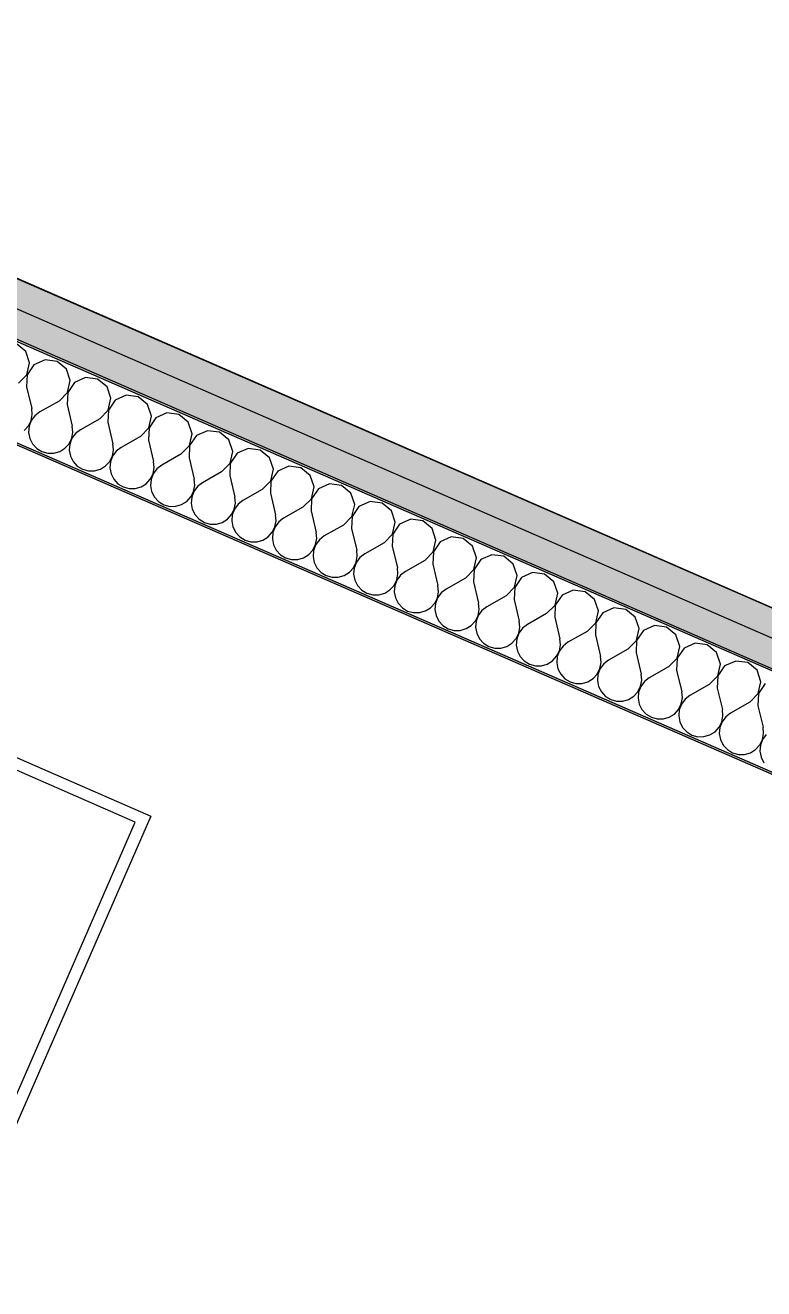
# Model space of a CAD drawing. Header units: millimetres. Extents: x -89663 to 74273, y -103666 to 18539.
# Drawn here: x -28020 to -27623, y -31032 to -30353 of the extents above; entities that cross this region are included whole.
import ezdxf
from ezdxf.enums import TextEntityAlignment as Align

# ---------------------------------------------------------------- set-up
doc = ezdxf.new("R2010")
doc.units = ezdxf.units.MM
doc.header["$MEASUREMENT"] = 0
for name, color, linetype in [('COLUMN.IFC Import', 7, 'Continuous'), ('New_A-05-M_Gross_Int_Circulation', 7, 'Continuous'), ('New_A-25-M_Wall_Int', 7, 'Continuous'), ('New_A-95-D_Dim_Grid.Dim', 7, 'Continuous')]:
    doc.layers.add(name, color=color, linetype=linetype)
for name, color, linetype, lineweight in [('COLUMN.IFC Import_Pen_No__2', 8, 'Continuous', 15), ('New_A-25-M_Wall_Int_Pen_No__1', 7, 'Continuous', 13), ('New_A-95-D_Dim_Grid.Dim_Pen_No__4', 7, 'Continuous', 20), ('New_ArchiCAD Zone Stamps_Pen_No__6', 7, 'Continuous', 35)]:
    doc.layers.add(name, color=color, linetype=linetype, lineweight=lineweight)
doc.layers.add('New_A-05-M_Gross_Int_Circulation_Pen_No__74', color=7, linetype='Continuous', lineweight=20, true_color=0x606060)
doc.layers.add('New_A-25-M_Wall_Int_Pen_No__107', color=7, linetype='Continuous', lineweight=15, true_color=0xa6a6a6)
doc.styles.add('GENERATED_STYLE_1', font='')
doc.styles.add('GENERATED_STYLE_3', font='')
doc.styles.add('GENERATED_STYLE_4', font='')
doc.styles.get('GENERATED_STYLE_1').set_extended_font_data('Arial', bold=True)
doc.styles.get('GENERATED_STYLE_3').set_extended_font_data('Arial')
doc.styles.get('GENERATED_STYLE_4').set_extended_font_data('Swis721 BT')
doc.dimstyles.new('GENERATED_STYLE__2', dxfattribs={"dimtxt": 300, "dimasz": 95, "dimexe": 0.18, "dimexo": 0, "dimgap": 0.09, "dimtad": 1, "dimdec": 0, "dimzin": 0, "dimdsep": 46, "dimtxsty": 'GENERATED_STYLE_4', "dimblk": 'ARROWHEAD_2', "dimblk1": 'ARROWHEAD_2', "dimblk2": 'ARROWHEAD_2', "dimcen": 0.09, "dimclrd": 7, "dimclre": 7, "dimclrt": 7, "dimadec": 0, "dimazin": 0, "dimtfac": 1, "dimtdec": 4, "dimtmove": 0, "dimatfit": 3, "dimfxl": 1, "dimtolj": 1, "dimtzin": 0, "dimarcsym": 0})
doc.dimstyles.new('GENERATED_STYLE__3', dxfattribs={"dimtxt": 300, "dimasz": 95, "dimexe": 0.18, "dimexo": 0, "dimgap": 0.09, "dimtad": 1, "dimdec": 0, "dimzin": 0, "dimdsep": 46, "dimtxsty": 'GENERATED_STYLE_4', "dimblk": 'ARROWHEAD_2', "dimblk1": 'ARROWHEAD_2', "dimblk2": 'ARROWHEAD_2', "dimcen": 0.09, "dimclrd": 7, "dimclre": 7, "dimclrt": 7, "dimadec": 0, "dimazin": 0, "dimtfac": 1, "dimtdec": 4, "dimtmove": 2, "dimatfit": 3, "dimfxl": 1, "dimtolj": 1, "dimtzin": 0, "dimarcsym": 0})

# ---------------------------------------------------------------- blocks, each defined once
blk = doc.blocks.new('Entrance Lobby_INB 0150_22_1', base_point=(-25522.95, -29171.48))
at = {"layer": 'New_A-05-M_Gross_Int_Circulation_Pen_No__74', "linetype": 'Continuous'}
blk.add_line((-30866.17, -29250.25), (-23749, -32353.57), dxfattribs=at)
at = {"layer": 'New_ArchiCAD Zone Stamps_Pen_No__6'}
for tag, height, style, p in [('ROOM_NAME', 250, 'GENERATED_STYLE_1', (-26251.09, -27657.51)), ('zoneNameLine2', 250, 'GENERATED_STYLE_1', (-26439.52, -28089.65)), ('ROOM_NUMBER', 200, 'GENERATED_STYLE_3', (-26627.96, -28510.35)), ('measuredAreaCode', 200, 'GENERATED_STYLE_3', (-26784.98, -28870.46)), ('DUMMY_649', 200, 'GENERATED_STYLE_3', (-26477.58, -29004.5)), ('DUMMY_650', 200, 'GENERATED_STYLE_3', (-25988.24, -29217.88)), ('DUMMY_651', 133.33, 'GENERATED_STYLE_3', (-25708.95, -29324.43))]:
    blk.add_attdef(tag, text='', height=height, rotation=336.44041, dxfattribs=dict(at, style=style)).set_placement(p, align=Align.TOP_LEFT)
blk = doc.blocks.new('*X474')
at = {"layer": 'New_A-25-M_Wall_Int_Pen_No__107', "linetype": 'Continuous'}
for p, q in [((-28019.7, -30528.4), (-28024.73, -30524.27)), ((-28017.6, -30534.55), (-28019.7, -30528.4)), ((-28009.35, -30532.91), (-28015.29, -30535.56)), ((-28002.9, -30533.78), (-28009.35, -30532.91)), ((-28019.05, -30540.9), (-28017.6, -30534.55)), ((-28015.29, -30535.56), (-28018.96, -30540.94)), ((-27997.88, -30537.91), (-28002.9, -30533.78)), ((-27995.77, -30544.07), (-27997.88, -30537.91)), ((-28023.61, -30545.53), (-28019.05, -30540.9)), ((-28018.96, -30540.94), (-28019.25, -30547.44)), ((-27997.22, -30550.41), (-27995.77, -30544.07)), ((-27993.47, -30545.08), (-27997.13, -30550.45)), ((-27987.53, -30542.43), (-27993.47, -30545.08)), ((-27981.08, -30543.3), (-27987.53, -30542.43)), ((-27976.05, -30547.43), (-27981.08, -30543.3)), ((-28019.25, -30547.44), (-28016.51, -30559.02)), ((-28001.79, -30555.05), (-27997.22, -30550.41)), ((-27997.13, -30550.45), (-27997.42, -30556.95)), ((-27973.95, -30553.59), (-27976.05, -30547.43)), ((-27975.4, -30559.93), (-27973.95, -30553.59)), ((-27965.7, -30551.94), (-27971.64, -30554.59)), ((-27959.25, -30552.82), (-27965.7, -30551.94)), ((-27954.23, -30556.95), (-27959.25, -30552.82)), ((-28016.2, -30562.29), (-28016.51, -30559.02)), ((-28001.79, -30555.05), (-28012.14, -30560.92)), ((-27997.42, -30556.95), (-27994.68, -30568.54)), ((-27979.96, -30564.57), (-27975.4, -30559.93)), ((-27975.31, -30559.97), (-27975.6, -30566.47)), ((-27971.64, -30554.59), (-27975.31, -30559.97)), ((-27952.12, -30563.1), (-27954.23, -30556.95)), ((-28018.25, -30568.46), (-28016.8, -30565.52)), ((-28016.71, -30565.56), (-28017.87, -30568.63)), ((-28016.8, -30565.52), (-28016.2, -30562.29)), ((-28014.75, -30562.92), (-28016.71, -30565.56)), ((-28012.14, -30560.92), (-28014.75, -30562.92)), ((-27979.96, -30564.57), (-27990.32, -30570.44)), ((-27975.6, -30566.47), (-27972.86, -30578.05)), ((-27953.57, -30569.45), (-27952.12, -30563.1)), ((-27949.82, -30564.11), (-27953.48, -30569.49)), ((-27943.88, -30561.46), (-27949.82, -30564.11)), ((-27937.43, -30562.33), (-27943.88, -30561.46)), ((-27932.4, -30566.46), (-27937.43, -30562.33)), ((-27930.3, -30572.62), (-27932.4, -30566.46)), ((-28020.46, -30570.9), (-28018.25, -30568.46)), ((-28017.87, -30568.63), (-28018.15, -30571.9)), ((-28018.15, -30571.9), (-28017.53, -30575.13)), ((-27994.97, -30575.04), (-27994.37, -30571.81)), ((-27992.92, -30572.44), (-27994.88, -30575.08)), ((-27994.37, -30571.81), (-27994.68, -30568.54)), ((-27990.32, -30570.44), (-27992.92, -30572.44)), ((-27958.14, -30574.08), (-27968.49, -30579.96)), ((-27958.14, -30574.08), (-27953.57, -30569.45)), ((-27953.48, -30569.49), (-27953.77, -30575.99)), ((-27931.75, -30578.96), (-27930.3, -30572.62)), ((-27928, -30573.63), (-27931.66, -30579)), ((-27922.05, -30570.98), (-27928, -30573.63)), ((-27915.6, -30571.85), (-27922.05, -30570.98)), ((-27910.58, -30575.98), (-27915.6, -30571.85)), ((-28017.53, -30575.13), (-28016.05, -30578.06)), ((-28016.05, -30578.06), (-28013.83, -30580.48)), ((-28013.83, -30580.48), (-28011.02, -30582.19)), ((-28001.42, -30582.15), (-27998.63, -30580.41)), ((-27998.63, -30580.41), (-27996.43, -30577.98)), ((-27996.43, -30577.98), (-27994.97, -30575.04)), ((-27996.05, -30578.15), (-27996.33, -30581.42)), ((-27994.88, -30575.08), (-27996.05, -30578.15)), ((-27972.55, -30581.32), (-27972.86, -30578.05)), ((-27968.49, -30579.96), (-27971.1, -30581.96)), ((-27953.77, -30575.99), (-27951.03, -30587.57)), ((-27936.31, -30583.6), (-27931.75, -30578.96)), ((-27931.66, -30579), (-27931.95, -30585.5)), ((-27908.47, -30582.14), (-27910.58, -30575.98)), ((-27900.23, -30580.49), (-27906.17, -30583.14)), ((-27893.78, -30581.37), (-27900.23, -30580.49)), ((-28011.02, -30582.19), (-28007.86, -30583.08)), ((-28007.86, -30583.08), (-28004.58, -30583.06)), ((-28004.58, -30583.06), (-28001.42, -30582.15)), ((-27996.33, -30581.42), (-27995.71, -30584.64)), ((-27995.71, -30584.64), (-27994.23, -30587.58)), ((-27994.23, -30587.58), (-27992, -30589.99)), ((-27976.81, -30589.93), (-27974.6, -30587.5)), ((-27974.6, -30587.5), (-27973.15, -30584.55)), ((-27974.22, -30587.66), (-27974.51, -30590.94)), ((-27973.06, -30584.59), (-27974.22, -30587.66)), ((-27973.15, -30584.55), (-27972.55, -30581.32)), ((-27971.1, -30581.96), (-27973.06, -30584.59)), ((-27950.72, -30590.84), (-27951.03, -30587.57)), ((-27936.31, -30583.6), (-27946.67, -30589.47)), ((-27931.95, -30585.5), (-27929.21, -30597.09)), ((-27909.92, -30588.48), (-27908.47, -30582.14)), ((-27906.17, -30583.14), (-27909.83, -30588.52)), ((-27888.75, -30585.5), (-27893.78, -30581.37)), ((-27886.65, -30591.65), (-27888.75, -30585.5)), ((-27992, -30589.99), (-27989.2, -30591.71)), ((-27989.2, -30591.71), (-27986.04, -30592.59)), ((-27986.04, -30592.59), (-27982.75, -30592.58)), ((-27982.75, -30592.58), (-27979.6, -30591.67)), ((-27979.6, -30591.67), (-27976.81, -30589.93)), ((-27974.51, -30590.94), (-27973.88, -30594.16)), ((-27973.88, -30594.16), (-27972.4, -30597.09)), ((-27952.78, -30597.01), (-27951.32, -30594.07)), ((-27951.23, -30594.11), (-27952.4, -30597.18)), ((-27951.32, -30594.07), (-27950.72, -30590.84)), ((-27949.27, -30591.47), (-27951.23, -30594.11)), ((-27946.67, -30589.47), (-27949.27, -30591.47)), ((-27914.49, -30593.12), (-27924.84, -30598.99)), ((-27914.49, -30593.12), (-27909.92, -30588.48)), ((-27909.83, -30588.52), (-27910.12, -30595.02)), ((-27888.1, -30598), (-27886.65, -30591.65)), ((-27884.35, -30592.66), (-27888.01, -30598.04)), ((-27878.4, -30590.01), (-27884.35, -30592.66)), ((-27871.95, -30590.88), (-27878.4, -30590.01)), ((-27866.93, -30595.01), (-27871.95, -30590.88)), ((-27972.4, -30597.09), (-27970.18, -30599.51)), ((-27970.18, -30599.51), (-27967.38, -30601.22)), ((-27967.38, -30601.22), (-27964.21, -30602.11)), ((-27960.93, -30602.1), (-27957.77, -30601.19)), ((-27957.77, -30601.19), (-27954.98, -30599.45)), ((-27954.98, -30599.45), (-27952.78, -30597.01)), ((-27952.4, -30597.18), (-27952.68, -30600.45)), ((-27952.68, -30600.45), (-27952.06, -30603.68)), ((-27929.5, -30603.59), (-27928.9, -30600.36)), ((-27927.45, -30600.99), (-27929.41, -30603.63)), ((-27928.9, -30600.36), (-27929.21, -30597.09)), ((-27924.84, -30598.99), (-27927.45, -30600.99)), ((-27910.12, -30595.02), (-27907.38, -30606.6)), ((-27892.66, -30602.63), (-27888.1, -30598)), ((-27888.01, -30598.04), (-27888.3, -30604.54)), ((-27864.82, -30601.17), (-27866.93, -30595.01)), ((-27866.27, -30607.51), (-27864.82, -30601.17)), ((-27856.58, -30599.53), (-27862.52, -30602.18)), ((-27850.13, -30600.4), (-27856.58, -30599.53)), ((-27845.1, -30604.53), (-27850.13, -30600.4)), ((-27964.21, -30602.11), (-27960.93, -30602.1)), ((-27952.06, -30603.68), (-27950.58, -30606.61)), ((-27950.58, -30606.61), (-27948.35, -30609.03)), ((-27933.16, -30608.96), (-27930.95, -30606.53)), ((-27930.95, -30606.53), (-27929.5, -30603.59)), ((-27930.57, -30606.7), (-27930.86, -30609.97)), ((-27929.41, -30603.63), (-27930.57, -30606.7)), ((-27907.07, -30609.87), (-27907.38, -30606.6)), ((-27892.66, -30602.63), (-27903.02, -30608.51)), ((-27888.3, -30604.54), (-27885.56, -30616.12)), ((-27870.84, -30612.15), (-27866.27, -30607.51)), ((-27866.18, -30607.55), (-27866.47, -30614.05)), ((-27862.52, -30602.18), (-27866.18, -30607.55)), ((-27843, -30610.69), (-27845.1, -30604.53)), ((-27948.35, -30609.03), (-27945.55, -30610.74)), ((-27945.55, -30610.74), (-27942.39, -30611.63)), ((-27942.39, -30611.63), (-27939.1, -30611.61)), ((-27939.1, -30611.61), (-27935.95, -30610.7)), ((-27935.95, -30610.7), (-27933.16, -30608.96)), ((-27930.86, -30609.97), (-27930.23, -30613.19)), ((-27930.23, -30613.19), (-27928.75, -30616.13)), ((-27909.13, -30616.05), (-27907.67, -30613.1)), ((-27907.58, -30613.14), (-27908.75, -30616.21)), ((-27907.67, -30613.1), (-27907.07, -30609.87)), ((-27905.62, -30610.51), (-27907.58, -30613.14)), ((-27903.02, -30608.51), (-27905.62, -30610.51)), ((-27870.84, -30612.15), (-27881.19, -30618.02)), ((-27866.47, -30614.05), (-27863.73, -30625.64)), ((-27844.45, -30617.03), (-27843, -30610.69)), ((-27840.7, -30611.69), (-27844.36, -30617.07)), ((-27834.75, -30609.04), (-27840.7, -30611.69)), ((-27828.3, -30609.92), (-27834.75, -30609.04)), ((-27823.28, -30614.05), (-27828.3, -30609.92)), ((-27821.17, -30620.2), (-27823.28, -30614.05)), ((-27928.75, -30616.13), (-27926.53, -30618.54)), ((-27926.53, -30618.54), (-27923.73, -30620.26)), ((-27923.73, -30620.26), (-27920.56, -30621.14)), ((-27920.56, -30621.14), (-27917.28, -30621.13)), ((-27917.28, -30621.13), (-27914.12, -30620.22)), ((-27914.12, -30620.22), (-27911.33, -30618.48)), ((-27911.33, -30618.48), (-27909.13, -30616.05)), ((-27908.75, -30616.21), (-27909.03, -30619.49)), ((-27909.03, -30619.49), (-27908.41, -30622.71)), ((-27885.85, -30622.62), (-27885.25, -30619.39)), ((-27883.8, -30620.02), (-27885.76, -30622.66)), ((-27885.25, -30619.39), (-27885.56, -30616.12)), ((-27881.19, -30618.02), (-27883.8, -30620.02)), ((-27849.01, -30621.67), (-27859.37, -30627.54)), ((-27849.01, -30621.67), (-27844.45, -30617.03)), ((-27844.36, -30617.07), (-27844.65, -30623.57)), ((-27822.62, -30626.55), (-27821.17, -30620.2)), ((-27818.87, -30621.21), (-27822.53, -30626.59)), ((-27812.93, -30618.56), (-27818.87, -30621.21)), ((-27806.48, -30619.43), (-27812.93, -30618.56)), ((-27801.45, -30623.56), (-27806.48, -30619.43)), ((-27908.41, -30622.71), (-27906.93, -30625.64)), ((-27906.93, -30625.64), (-27904.7, -30628.06)), ((-27904.7, -30628.06), (-27901.9, -30629.77)), ((-27892.3, -30629.74), (-27889.51, -30628)), ((-27889.51, -30628), (-27887.3, -30625.56)), ((-27887.3, -30625.56), (-27885.85, -30622.62)), ((-27886.92, -30625.73), (-27887.21, -30629)), ((-27885.76, -30622.66), (-27886.92, -30625.73)), ((-27863.42, -30628.91), (-27863.73, -30625.64)), ((-27859.37, -30627.54), (-27861.97, -30629.54)), ((-27844.65, -30623.57), (-27841.91, -30635.15)), ((-27827.19, -30631.18), (-27822.62, -30626.55)), ((-27822.53, -30626.59), (-27822.82, -30633.09)), ((-27799.35, -30629.72), (-27801.45, -30623.56)), ((-27791.1, -30628.08), (-27797.05, -30630.73)), ((-27784.66, -30628.95), (-27791.1, -30628.08)), ((-27901.9, -30629.77), (-27898.74, -30630.66)), ((-27898.74, -30630.66), (-27895.45, -30630.65)), ((-27895.45, -30630.65), (-27892.3, -30629.74)), ((-27887.21, -30629), (-27886.58, -30632.23)), ((-27886.58, -30632.23), (-27885.1, -30635.16)), ((-27885.1, -30635.16), (-27882.88, -30637.58)), ((-27867.68, -30637.52), (-27865.48, -30635.08)), ((-27865.48, -30635.08), (-27864.02, -30632.14)), ((-27865.1, -30635.25), (-27865.38, -30638.52)), ((-27863.93, -30632.18), (-27865.1, -30635.25)), ((-27864.02, -30632.14), (-27863.42, -30628.91)), ((-27861.97, -30629.54), (-27863.93, -30632.18)), ((-27841.6, -30638.42), (-27841.91, -30635.15)), ((-27827.19, -30631.18), (-27837.54, -30637.06)), ((-27822.82, -30633.09), (-27820.08, -30644.67)), ((-27800.8, -30636.06), (-27799.35, -30629.72)), ((-27797.05, -30630.73), (-27800.71, -30636.1)), ((-27779.63, -30633.08), (-27784.66, -30628.95)), ((-27777.53, -30639.24), (-27779.63, -30633.08)), ((-27882.88, -30637.58), (-27880.08, -30639.29)), ((-27880.08, -30639.29), (-27876.91, -30640.18)), ((-27876.91, -30640.18), (-27873.63, -30640.16)), ((-27873.63, -30640.16), (-27870.47, -30639.25)), ((-27870.47, -30639.25), (-27867.68, -30637.52)), ((-27865.38, -30638.52), (-27864.76, -30641.74)), ((-27864.76, -30641.74), (-27863.28, -30644.68)), ((-27843.65, -30644.6), (-27842.2, -30641.65)), ((-27842.11, -30641.69), (-27843.27, -30644.76)), ((-27842.2, -30641.65), (-27841.6, -30638.42)), ((-27840.15, -30639.06), (-27842.11, -30641.69)), ((-27837.54, -30637.06), (-27840.15, -30639.06)), ((-27805.36, -30640.7), (-27815.72, -30646.57)), ((-27805.36, -30640.7), (-27800.8, -30636.06)), ((-27800.71, -30636.1), (-27801, -30642.6)), ((-27778.97, -30645.58), (-27777.53, -30639.24)), ((-27775.22, -30640.24), (-27778.88, -30645.62)), ((-27769.28, -30637.59), (-27775.22, -30640.24)), ((-27762.83, -30638.47), (-27769.28, -30637.59)), ((-27757.8, -30642.6), (-27762.83, -30638.47)), ((-27863.28, -30644.68), (-27861.05, -30647.09)), ((-27861.05, -30647.09), (-27858.25, -30648.81)), ((-27858.25, -30648.81), (-27855.09, -30649.69)), ((-27851.8, -30649.68), (-27848.65, -30648.77)), ((-27848.65, -30648.77), (-27845.86, -30647.03)), ((-27845.86, -30647.03), (-27843.65, -30644.6)), ((-27843.27, -30644.76), (-27843.56, -30648.04)), ((-27843.56, -30648.04), (-27842.93, -30651.26)), ((-27820.37, -30651.17), (-27819.77, -30647.94)), ((-27818.32, -30648.57), (-27820.28, -30651.21)), ((-27819.77, -30647.94), (-27820.08, -30644.67)), ((-27815.72, -30646.57), (-27818.32, -30648.57)), ((-27801, -30642.6), (-27798.26, -30654.19)), ((-27783.54, -30650.22), (-27778.97, -30645.58)), ((-27778.88, -30645.62), (-27779.17, -30652.12)), ((-27755.7, -30648.76), (-27757.8, -30642.6)), ((-27757.15, -30655.1), (-27755.7, -30648.76)), ((-27747.45, -30647.11), (-27753.4, -30649.76)), ((-27741.01, -30647.98), (-27747.45, -30647.11)), ((-27735.98, -30652.11), (-27741.01, -30647.98)), ((-27855.09, -30649.69), (-27851.8, -30649.68)), ((-27842.93, -30651.26), (-27841.45, -30654.19)), ((-27841.45, -30654.19), (-27839.23, -30656.61)), ((-27824.04, -30656.55), (-27821.83, -30654.12)), ((-27821.83, -30654.12), (-27820.37, -30651.17)), ((-27821.45, -30654.28), (-27821.73, -30657.55)), ((-27820.28, -30651.21), (-27821.45, -30654.28)), ((-27797.95, -30657.46), (-27798.26, -30654.19)), ((-27783.54, -30650.22), (-27793.89, -30656.09)), ((-27779.17, -30652.12), (-27776.43, -30663.7)), ((-27761.71, -30659.73), (-27757.15, -30655.1)), ((-27757.06, -30655.14), (-27757.35, -30661.64)), ((-27753.4, -30649.76), (-27757.06, -30655.14)), ((-27733.88, -30658.27), (-27735.98, -30652.11)), ((-27839.23, -30656.61), (-27836.43, -30658.32)), ((-27836.43, -30658.32), (-27833.26, -30659.21)), ((-27833.26, -30659.21), (-27829.98, -30659.2)), ((-27829.98, -30659.2), (-27826.82, -30658.29)), ((-27826.82, -30658.29), (-27824.04, -30656.55)), ((-27821.73, -30657.55), (-27821.11, -30660.78)), ((-27821.11, -30660.78), (-27819.63, -30663.71)), ((-27800, -30663.63), (-27798.55, -30660.69)), ((-27798.46, -30660.73), (-27799.62, -30663.8)), ((-27798.55, -30660.69), (-27797.95, -30657.46)), ((-27796.5, -30658.09), (-27798.46, -30660.73)), ((-27793.89, -30656.09), (-27796.5, -30658.09)), ((-27761.71, -30659.73), (-27772.07, -30665.61)), ((-27757.35, -30661.64), (-27754.61, -30673.22)), ((-27735.32, -30664.62), (-27733.88, -30658.27)), ((-27731.57, -30659.28), (-27735.23, -30664.65)), ((-27725.63, -30656.63), (-27731.57, -30659.28)), ((-27719.18, -30657.5), (-27725.63, -30656.63)), ((-27714.15, -30661.63), (-27719.18, -30657.5)), ((-27712.05, -30667.79), (-27714.15, -30661.63)), ((-27819.63, -30663.71), (-27817.4, -30666.13)), ((-27817.4, -30666.13), (-27814.6, -30667.84)), ((-27814.6, -30667.84), (-27811.44, -30668.73)), ((-27811.44, -30668.73), (-27808.15, -30668.71)), ((-27808.15, -30668.71), (-27805, -30667.8)), ((-27805, -30667.8), (-27802.21, -30666.07)), ((-27802.21, -30666.07), (-27800, -30663.63)), ((-27799.62, -30663.8), (-27799.91, -30667.07)), ((-27799.91, -30667.07), (-27799.28, -30670.29)), ((-27776.72, -30670.2), (-27776.12, -30666.98)), ((-27774.67, -30667.61), (-27776.63, -30670.24)), ((-27776.12, -30666.98), (-27776.43, -30663.7)), ((-27772.07, -30665.61), (-27774.67, -30667.61)), ((-27739.89, -30669.25), (-27750.24, -30675.13)), ((-27739.89, -30669.25), (-27735.32, -30664.62)), ((-27735.23, -30664.65), (-27735.52, -30671.15)), ((-27713.5, -30674.13), (-27712.05, -30667.79)), ((-27709.75, -30668.79), (-27713.41, -30674.17)), ((-27703.8, -30666.15), (-27709.75, -30668.79)), ((-27697.36, -30667.02), (-27703.8, -30666.15)), ((-27692.33, -30671.15), (-27697.36, -30667.02)), ((-27799.28, -30670.29), (-27797.8, -30673.23)), ((-27797.8, -30673.23), (-27795.58, -30675.64)), ((-27795.58, -30675.64), (-27792.78, -30677.36)), ((-27783.17, -30677.32), (-27780.39, -30675.58)), ((-27780.39, -30675.58), (-27778.18, -30673.15)), ((-27778.18, -30673.15), (-27776.72, -30670.2)), ((-27777.8, -30673.31), (-27778.08, -30676.59)), ((-27776.63, -30670.24), (-27777.8, -30673.31)), ((-27754.3, -30676.49), (-27754.61, -30673.22)), ((-27750.24, -30675.13), (-27752.85, -30677.12)), ((-27735.52, -30671.15), (-27732.78, -30682.74)), ((-27718.06, -30678.77), (-27713.5, -30674.13)), ((-27713.41, -30674.17), (-27713.7, -30680.67)), ((-27690.23, -30677.31), (-27692.33, -30671.15)), ((-27681.98, -30675.66), (-27687.92, -30678.31)), ((-27675.53, -30676.53), (-27681.98, -30675.66)), ((-27792.78, -30677.36), (-27789.61, -30678.24)), ((-27789.61, -30678.24), (-27786.33, -30678.23)), ((-27786.33, -30678.23), (-27783.17, -30677.32)), ((-27778.08, -30676.59), (-27777.46, -30679.81)), ((-27777.46, -30679.81), (-27775.98, -30682.74)), ((-27775.98, -30682.74), (-27773.75, -30685.16)), ((-27758.56, -30685.1), (-27756.35, -30682.67)), ((-27756.35, -30682.67), (-27754.9, -30679.72)), ((-27755.97, -30682.83), (-27756.26, -30686.1)), ((-27754.81, -30679.76), (-27755.97, -30682.83)), ((-27754.9, -30679.72), (-27754.3, -30676.49)), ((-27752.85, -30677.12), (-27754.81, -30679.76)), ((-27732.48, -30686.01), (-27732.78, -30682.74)), ((-27718.06, -30678.77), (-27728.42, -30684.64)), ((-27713.7, -30680.67), (-27710.96, -30692.26)), ((-27691.67, -30683.65), (-27690.23, -30677.31)), ((-27687.92, -30678.31), (-27691.58, -30683.69)), ((-27670.5, -30680.67), (-27675.53, -30676.53)), ((-27668.4, -30686.82), (-27670.5, -30680.67)), ((-27773.75, -30685.16), (-27770.95, -30686.87)), ((-27770.95, -30686.87), (-27767.79, -30687.76)), ((-27767.79, -30687.76), (-27764.5, -30687.75)), ((-27764.5, -30687.75), (-27761.35, -30686.84)), ((-27761.35, -30686.84), (-27758.56, -30685.1)), ((-27756.26, -30686.1), (-27755.63, -30689.33)), ((-27755.63, -30689.33), (-27754.15, -30692.26)), ((-27734.53, -30692.18), (-27733.07, -30689.24)), ((-27732.98, -30689.28), (-27734.15, -30692.35)), ((-27733.07, -30689.24), (-27732.48, -30686.01)), ((-27731.02, -30686.64), (-27732.98, -30689.28)), ((-27728.42, -30684.64), (-27731.02, -30686.64)), ((-27696.24, -30688.28), (-27706.59, -30694.16)), ((-27696.24, -30688.28), (-27691.67, -30683.65)), ((-27691.58, -30683.69), (-27691.87, -30690.19)), ((-27669.85, -30693.17), (-27668.4, -30686.82)), ((-27666.1, -30687.83), (-27669.76, -30693.2)), ((-27660.15, -30685.18), (-27666.1, -30687.83)), ((-27653.71, -30686.05), (-27660.15, -30685.18)), ((-27648.68, -30690.18), (-27653.71, -30686.05)), ((-27754.15, -30692.26), (-27751.93, -30694.68)), ((-27751.93, -30694.68), (-27749.13, -30696.39)), ((-27749.13, -30696.39), (-27745.96, -30697.28)), ((-27742.68, -30697.26), (-27739.52, -30696.35)), ((-27739.52, -30696.35), (-27736.74, -30694.62)), ((-27736.74, -30694.62), (-27734.53, -30692.18)), ((-27734.15, -30692.35), (-27734.43, -30695.62)), ((-27734.43, -30695.62), (-27733.81, -30698.85)), ((-27711.25, -30698.76), (-27710.65, -30695.53)), ((-27709.2, -30696.16), (-27711.16, -30698.79)), ((-27710.65, -30695.53), (-27710.96, -30692.26)), ((-27706.59, -30694.16), (-27709.2, -30696.16)), ((-27691.87, -30690.19), (-27689.13, -30701.77)), ((-27674.41, -30697.8), (-27669.85, -30693.17)), ((-27669.76, -30693.2), (-27670.05, -30699.7)), ((-27646.58, -30696.34), (-27648.68, -30690.18)), ((-27648.02, -30702.68), (-27646.58, -30696.34)), ((-27638.33, -30694.7), (-27644.27, -30697.34)), ((-27631.88, -30695.57), (-27638.33, -30694.7)), ((-27626.85, -30699.7), (-27631.88, -30695.57)), ((-27745.96, -30697.28), (-27742.68, -30697.26)), ((-27733.81, -30698.85), (-27732.33, -30701.78)), ((-27732.33, -30701.78), (-27730.1, -30704.19)), ((-27714.91, -30704.13), (-27712.7, -30701.7)), ((-27712.7, -30701.7), (-27711.25, -30698.76)), ((-27712.32, -30701.86), (-27712.61, -30705.14)), ((-27711.16, -30698.79), (-27712.32, -30701.86)), ((-27688.83, -30705.04), (-27689.13, -30701.77)), ((-27674.41, -30697.8), (-27684.77, -30703.68)), ((-27670.05, -30699.7), (-27667.31, -30711.29)), ((-27652.59, -30707.32), (-27648.02, -30702.68)), ((-27647.94, -30702.72), (-27648.22, -30709.22)), ((-27644.27, -30697.34), (-27647.94, -30702.72)), ((-27624.75, -30705.86), (-27626.85, -30699.7)), ((-27730.1, -30704.19), (-27727.3, -30705.91)), ((-27727.3, -30705.91), (-27724.14, -30706.79)), ((-27724.14, -30706.79), (-27720.85, -30706.78)), ((-27720.85, -30706.78), (-27717.7, -30705.87)), ((-27717.7, -30705.87), (-27714.91, -30704.13)), ((-27712.61, -30705.14), (-27711.98, -30708.36)), ((-27711.98, -30708.36), (-27710.5, -30711.29)), ((-27690.88, -30711.22), (-27689.42, -30708.27)), ((-27689.33, -30708.31), (-27690.5, -30711.38)), ((-27689.42, -30708.27), (-27688.83, -30705.04)), ((-27687.37, -30705.67), (-27689.33, -30708.31)), ((-27684.77, -30703.68), (-27687.37, -30705.67)), ((-27652.59, -30707.32), (-27662.94, -30713.19)), ((-27648.22, -30709.22), (-27645.48, -30720.81)), ((-27626.2, -30712.2), (-27624.75, -30705.86)), ((-27622.45, -30706.86), (-27626.11, -30712.24)), ((-27710.5, -30711.29), (-27708.28, -30713.71)), ((-27708.28, -30713.71), (-27705.48, -30715.43)), ((-27705.48, -30715.43), (-27702.31, -30716.31)), ((-27702.31, -30716.31), (-27699.03, -30716.3)), ((-27699.03, -30716.3), (-27695.87, -30715.39)), ((-27695.87, -30715.39), (-27693.09, -30713.65)), ((-27693.09, -30713.65), (-27690.88, -30711.22)), ((-27690.5, -30711.38), (-27690.78, -30714.65)), ((-27690.78, -30714.65), (-27690.16, -30717.88)), ((-27667.6, -30717.79), (-27667, -30714.56)), ((-27665.55, -30715.19), (-27667.51, -30717.83)), ((-27667, -30714.56), (-27667.31, -30711.29)), ((-27662.94, -30713.19), (-27665.55, -30715.19)), ((-27630.76, -30716.83), (-27641.12, -30722.71)), ((-27630.76, -30716.83), (-27626.2, -30712.2)), ((-27626.11, -30712.24), (-27626.4, -30718.74)), ((-27690.16, -30717.88), (-27688.68, -30720.81)), ((-27688.68, -30720.81), (-27686.45, -30723.23)), ((-27686.45, -30723.23), (-27683.65, -30724.94)), ((-27674.05, -30724.9), (-27671.26, -30723.17)), ((-27671.26, -30723.17), (-27669.05, -30720.73)), ((-27669.05, -30720.73), (-27667.6, -30717.79)), ((-27668.68, -30720.9), (-27668.96, -30724.17)), ((-27667.51, -30717.83), (-27668.68, -30720.9)), ((-27645.18, -30724.08), (-27645.48, -30720.81)), ((-27641.12, -30722.71), (-27643.72, -30724.71)), ((-27626.4, -30718.74), (-27623.66, -30730.32)), ((-27683.65, -30724.94), (-27680.49, -30725.83)), ((-27680.49, -30725.83), (-27677.2, -30725.81)), ((-27677.2, -30725.81), (-27674.05, -30724.9)), ((-27668.96, -30724.17), (-27668.33, -30727.4)), ((-27668.33, -30727.4), (-27666.85, -30730.33)), ((-27666.85, -30730.33), (-27664.63, -30732.74)), ((-27649.44, -30732.68), (-27647.23, -30730.25)), ((-27647.23, -30730.25), (-27645.77, -30727.31)), ((-27646.85, -30730.41), (-27647.13, -30733.69)), ((-27645.68, -30727.34), (-27646.85, -30730.41)), ((-27645.77, -30727.31), (-27645.18, -30724.08)), ((-27643.72, -30724.71), (-27645.68, -30727.34)), ((-27623.35, -30733.59), (-27623.66, -30730.32)), ((-27664.63, -30732.74), (-27661.83, -30734.46)), ((-27661.83, -30734.46), (-27658.66, -30735.34)), ((-27658.66, -30735.34), (-27655.38, -30735.33)), ((-27655.38, -30735.33), (-27652.22, -30734.42)), ((-27652.22, -30734.42), (-27649.44, -30732.68)), ((-27647.13, -30733.69), (-27646.51, -30736.91)), ((-27646.51, -30736.91), (-27645.03, -30739.84)), ((-27625.41, -30739.77), (-27623.95, -30736.82)), ((-27623.86, -30736.86), (-27625.03, -30739.93)), ((-27623.95, -30736.82), (-27623.35, -30733.59)), ((-27621.9, -30734.22), (-27623.86, -30736.86)), ((-27645.03, -30739.84), (-27642.8, -30742.26)), ((-27642.8, -30742.26), (-27640, -30743.98)), ((-27640, -30743.98), (-27636.84, -30744.86)), ((-27633.55, -30744.85), (-27630.4, -30743.94)), ((-27630.4, -30743.94), (-27627.61, -30742.2)), ((-27627.61, -30742.2), (-27625.41, -30739.77)), ((-27625.03, -30739.93), (-27625.31, -30743.2)), ((-27625.31, -30743.2), (-27624.68, -30746.43)), ((-27636.84, -30744.86), (-27633.55, -30744.85)), ((-27624.68, -30746.43), (-27623.2, -30749.36))]:
    blk.add_line(p, q, dxfattribs=at)
blk = doc.blocks.new('Wall_95_1', base_point=(-23781.13, -32429.03))
at = {"layer": 'New_A-25-M_Wall_Int_Pen_No__107', "linetype": 'Continuous'}
for points in [[(-28090.06, -30460.66), (-28096.06, -30474.41), (-27263.27, -30837.55), (-27257.28, -30823.8)], [(-28096.06, -30474.41), (-28102.05, -30488.16), (-27269.27, -30851.3), (-27263.27, -30837.55)]]:
    blk.add_hatch(color=256, dxfattribs=at).paths.add_polyline_path(points)
at = {"layer": 'New_A-25-M_Wall_Int_Pen_No__107', "linetype": 'Continuous', "lineweight": 0, "true_color": 0x535353}
for points in [[(-28102.05, -30488.16), (-28102.45, -30489.08), (-27269.67, -30852.21), (-27269.27, -30851.3)], [(-28122.84, -30535.83), (-27290.05, -30898.96), (-27289.65, -30898.04), (-28122.44, -30534.91)]]:
    blk.add_hatch(color=251, dxfattribs=at).paths.add_polyline_path(points)
at = {"layer": 'New_A-25-M_Wall_Int_Pen_No__1', "linetype": 'Continuous'}
for p, q in [((-27263.27, -30837.55), (-28096.06, -30474.41)), ((-27269.67, -30852.21), (-28102.45, -30489.08)), ((-27269.27, -30851.3), (-28102.05, -30488.16)), ((-27289.65, -30898.04), (-28122.44, -30534.91))]:
    blk.add_line(p, q, dxfattribs=at)
at = {"layer": 'New_A-25-M_Wall_Int_Pen_No__1', "linetype": 'Continuous', "flags": 128}
for points in [[(-27257.28, -30823.8), (-28090.06, -30460.66)], [(-28122.84, -30535.83), (-27290.05, -30898.96)]]:
    blk.add_lwpolyline(points, dxfattribs=at)
at = {"layer": 'New_A-25-M_Wall_Int', "color": 250, "lineweight": 50, "true_color": 0x2a2a2a}
blk.add_blockref('*X474', (0, 0), dxfattribs=at)
blk = doc.blocks.new('Column 154')
at = {"layer": 'COLUMN.IFC Import_Pen_No__2', "linetype": 'Continuous'}
for p, q in [((-100, -100), (-100, 100)), ((-100, 100), (100, 100)), ((100, 100), (100, -100)), ((93.7, 93.7), (-93.7, 93.7)), ((-93.7, 93.7), (-93.7, -93.7)), ((93.7, -93.7), (93.7, 93.7)), ((-93.7, -93.7), (93.7, -93.7)), ((100, -100), (-100, -100))]:
    blk.add_line(p, q, dxfattribs=at)
blk = doc.blocks.new('*D1292')
at = {"layer": 'New_A-95-D_Dim_Grid.Dim_Pen_No__4', "linetype": 'Continuous'}
for p, q in [((-26555.17, -30655.42), (-24517.76, -25982.99)), ((-26598.04, -30597.37), (-26512.3, -30713.48)), ((-26469.23, -30692.9), (-26641.11, -30617.95)), ((-28754.6, -35699.42), (-26555.17, -30655.42)), ((-28797.47, -35641.36), (-28711.74, -35757.48))]:
    blk.add_line(p, q, dxfattribs=at)
at = {"layer": 'New_A-95-D_Dim_Grid.Dim_Pen_No__4', "insert": (-27921.7, -33639.2), "char_height": 300, "attachment_point": 7, "rotation": 66.44041, "style": 'GENERATED_STYLE_4'}
blk.add_mtext('\\A1;{\\fSwis721 BT|b0|i0|c0|p34;5,503}', dxfattribs=at)
blk = doc.blocks.new('ARROWHEAD_2')
at = {"color": 0, "linetype": 'Continuous', "lineweight": 0}
for p, q in [((-0.3781, -0.655), (0.3781, 0.655)), ((0, 0), (-1, 0))]:
    blk.add_line(p, q, dxfattribs=at)
blk = doc.blocks.new('*D1293')
at = {"layer": 'New_A-95-D_Dim_Grid.Dim_Pen_No__4', "linetype": 'Continuous'}
for p, q in [((-24560.62, -25924.93), (-24474.89, -26041.04)), ((-24431.82, -26020.46), (-24603.69, -25945.51)), ((-26555.17, -30655.42), (-24517.76, -25982.99)), ((-26598.04, -30597.37), (-26512.3, -30713.48)), ((-26469.23, -30692.9), (-26641.11, -30617.95))]:
    blk.add_line(p, q, dxfattribs=at)
at = {"layer": 'New_A-95-D_Dim_Grid.Dim_Pen_No__4', "insert": (-26339, -30009.57), "char_height": 300, "attachment_point": 7, "rotation": 66.44041, "style": 'GENERATED_STYLE_4'}
blk.add_mtext('\\A1;{\\fSwis721 BT|b0|i0|c0|p34;5,097}', dxfattribs=at)
blk = doc.blocks.new('*D1294')
at = {"layer": 'New_A-95-D_Dim_Grid.Dim_Pen_No__4', "linetype": 'Continuous'}
for p, q in [((-23398.59, -23416.38), (-21839.75, -19841.47)), ((-23441.46, -23358.32), (-23355.72, -23474.44)), ((-23312.65, -23453.85), (-23484.52, -23378.91)), ((-24517.76, -25982.99), (-23398.59, -23416.38)), ((-24560.62, -25924.93), (-24474.89, -26041.04)), ((-24431.82, -26020.46), (-24603.69, -25945.51)), ((-26555.17, -30655.42), (-24517.76, -25982.99))]:
    blk.add_line(p, q, dxfattribs=at)
at = {"layer": 'New_A-95-D_Dim_Grid.Dim_Pen_No__4', "insert": (-24224.98, -25161.46), "char_height": 300, "attachment_point": 7, "rotation": 66.44041, "style": 'GENERATED_STYLE_4'}
blk.add_mtext('\\A1;{\\fSwis721 BT|b0|i0|c0|p34;2,800}', dxfattribs=at)

msp = doc.modelspace()

# ---------------------------------------------------------------- block references
at = {"layer": 'COLUMN.IFC Import', "linetype": 'Continuous', "zscale": 1000, "rotation": 336.4404115839877}
msp.add_blockref('Column 154', (-28084.2, -30829.68), dxfattribs=at)
at = {"layer": 'New_A-05-M_Gross_Int_Circulation', "linetype": 'Continuous'}
msp.add_blockref('Entrance Lobby_INB 0150_22_1', (-25522.95, -29171.48), dxfattribs=at)
at = {"layer": 'New_A-25-M_Wall_Int', "color": 250, "lineweight": 50, "true_color": 0x2a2a2a}
msp.add_blockref('Wall_95_1', (-23781.13, -32429.03), dxfattribs=at)

# ---------------------------------------------------------------- dimensions: what is measured, and where the dimension line sits
at = {"layer": 'New_A-95-D_Dim_Grid.Dim', "linetype": 'Continuous'}
for base, p1, p2, dimstyle, picture, middle in [((-23398.59, -23416.38), (-29175.66, -23951.91), (-26825.56, -21922.05), 'GENERATED_STYLE__2', '*D1294', (-24150.7, -24615.83)), ((-24517.76, -25982.99), (-33018.08, -27837.27), (-29175.66, -23951.91), 'GENERATED_STYLE__3', '*D1293', (-26264.72, -29463.94)), ((-26555.17, -30655.42), (-36222.32, -32443.13), (-33018.08, -27837.27), 'GENERATED_STYLE__2', '*D1292', (-27847.42, -33093.57))]:
    dim = msp.add_linear_dim(base=base, p1=p1, p2=p2, angle=66.44041, dimstyle=dimstyle, dxfattribs=at)
    dim.commit()
    dim.dimension.update_dxf_attribs({"geometry": picture, "text_midpoint": middle, "dimtype": 160, "text_rotation": 66.44041})

doc.saveas('drawing.dxf')
